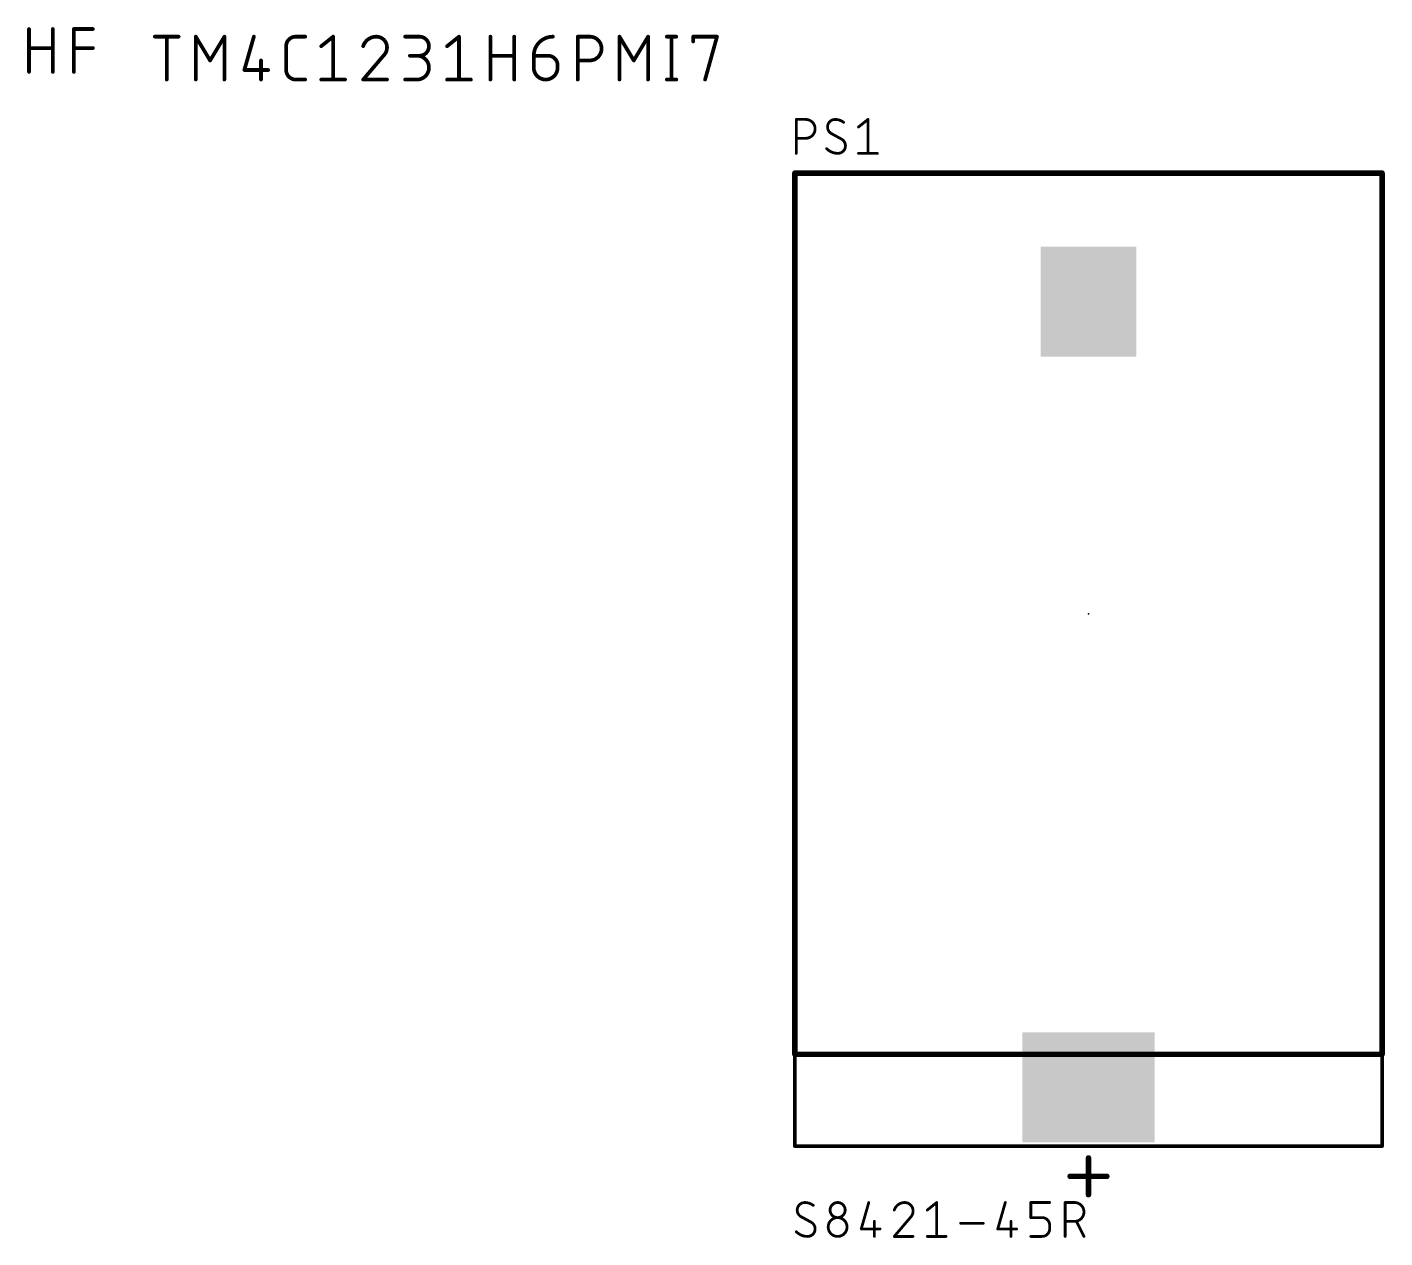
# Model space of a CAD drawing. Extents: x -104 to 160, y 0 to 118.
# Drawn here: x -51.78 to -14.78, y 0.78 to 33.76 of the extents above; entities that cross this region are included whole.
import ezdxf

# ---------------------------------------------------------------- set-up
doc = ezdxf.new("R2010")
doc.units = 0
for name, color, linetype in [('1', 12, 'CONTINUOUS'), ('21', 253, 'CONTINUOUS'), ('23', 53, 'CONTINUOUS'), ('25', 253, 'CONTINUOUS'), ('27', 253, 'CONTINUOUS'), ('41', 12, 'CONTINUOUS'), ('51', 253, 'CONTINUOUS')]:
    doc.layers.add(name, color=color, linetype=linetype)

# ---------------------------------------------------------------- blocks, each defined once
blk = doc.blocks.new('RECT')
blk.add_solid([(-0.5, -0.5), (0.5, -0.5), (-0.5, 0.5), (0.5, 0.5)])

msp = doc.modelspace()

# ---------------------------------------------------------------- linework, layer by layer
at = {"layer": '21', "const_width": 0.15}
for points in [[(-30.86, 29.78), (-28.86, 29.78)], [(-30.86, 29.78), (-30.86, 27.78)], [(-14.86, 29.78), (-16.86, 29.78)], [(-14.86, 29.78), (-14.86, 27.78)], [(-30.86, 5.78), (-30.86, 7.78)], [(-14.86, 5.78), (-14.86, 7.78)], [(-30.86, 5.78), (-28.86, 5.78)], [(-16.86, 5.78), (-14.86, 5.78)], [(-22.86, 2.955), (-22.86, 1.955)], [(-23.36, 2.455), (-22.36, 2.455)]]:
    msp.add_lwpolyline(points, dxfattribs=at)
at = {"layer": '21', "const_width": 0.075}
for points in [[(-30.86, 29.8175, 1), (-30.86, 29.7425)], [(-30.8225, 29.78, 1), (-30.8975, 29.78)], [(-28.86, 29.7425, 1), (-28.86, 29.8175)], [(-16.86, 29.8175, 1), (-16.86, 29.7425)], [(-14.8225, 29.78, 1), (-14.8975, 29.78)], [(-14.86, 29.7425, 1), (-14.86, 29.8175)], [(-30.8975, 27.78, 1), (-30.8225, 27.78)], [(-14.8975, 27.78, 1), (-14.8225, 27.78)], [(-30.8225, 7.78, 1), (-30.8975, 7.78)], [(-14.8225, 7.78, 1), (-14.8975, 7.78)], [(-30.86, 5.8175, 1), (-30.86, 5.7425)], [(-30.8975, 5.78, 1), (-30.8225, 5.78)], [(-28.86, 5.7425, 1), (-28.86, 5.8175)], [(-16.86, 5.8175, 1), (-16.86, 5.7425)], [(-14.8975, 5.78, 1), (-14.8225, 5.78)], [(-14.86, 5.7425, 1), (-14.86, 5.8175)], [(-22.8225, 2.955, 1), (-22.8975, 2.955)], [(-23.36, 2.4925, 1), (-23.36, 2.4175)], [(-22.36, 2.4175, 1), (-22.36, 2.4925)], [(-22.8975, 1.955, 1), (-22.8225, 1.955)]]:
    msp.add_lwpolyline(points, format="xyb", dxfattribs=at)
at = {"layer": '23'}
msp.add_point((-22.86, 17.78), dxfattribs=at)
at = {"layer": '25'}
for points, const_width in [([(-30.8029, 31.2419, 1), (-30.841, 31.2419)], 0.0381), ([(-30.8219, 31.261, 1), (-30.8219, 31.2229)], 0.0381), ([(-30.5653, 30.7287, 1), (-30.5653, 31.2419)], 0.0762), ([(-30.5653, 31.261, 1), (-30.5653, 31.2229)], 0.0381), ([(-30.5653, 31.2229, 1), (-30.5653, 31.261)], 0.0381), ([(-29.764, 31.2419, 0.4142), (-29.9693, 31.0366)], 0.0762), ([(-29.9693, 31.0366, 0.2656), (-29.8666, 30.857)], 0.0762), ([(-29.9502, 31.0366, 1), (-29.9883, 31.0366)], 0.0381), ([(-29.533, 31.1649, 0.1623), (-29.764, 31.2419)], 0.0762), ([(-29.764, 31.2609, 1), (-29.764, 31.2229)], 0.0381), ([(-29.764, 31.2229, 1), (-29.764, 31.261)], 0.0381), ([(-29.5444, 31.1497, 1), (-29.5216, 31.1802)], 0.0381), ([(-28.8493, 31.2419, 1), (-28.8874, 31.2419)], 0.0381), ([(-28.8564, 31.227, 1), (-28.8802, 31.2568)], 0.0381), ([(-30.8219, 30.7477, 1), (-30.8219, 30.7096)], 0.0381), ([(-30.5653, 30.7477, 1), (-30.5653, 30.7096)], 0.0381), ([(-30.5653, 30.7096, 1), (-30.5653, 30.7477)], 0.0381), ([(-29.9883, 31.0366, 1), (-29.9502, 31.0366)], 0.0381), ([(-29.8575, 30.8737, 1), (-29.8757, 30.8403)], 0.0381), ([(-29.8763, 30.8406, 1), (-29.8569, 30.8734)], 0.0381), ([(-29.4817, 30.5234, 0.2656), (-29.5843, 30.703)], 0.0762), ([(-29.5747, 30.7194, 1), (-29.594, 30.6866)], 0.0381), ([(-29.5935, 30.6863, 1), (-29.5752, 30.7197)], 0.0381), ([(-29.1368, 31.0515, 1), (-29.113, 31.0217)], 0.0381), ([(-30.841, 30.3181, 1), (-30.8029, 30.3181)], 0.0381), ([(-29.9949, 30.4464, 0.2), (-29.687, 30.3181)], 0.0762), ([(-29.9814, 30.4598, 1), (-30.0084, 30.433)], 0.0381), ([(-29.687, 30.3181, 0.4142), (-29.4817, 30.5234)], 0.0762), ([(-29.687, 30.3371, 1), (-29.687, 30.2991)], 0.0381), ([(-29.687, 30.2991, 1), (-29.687, 30.3371)], 0.0381), ([(-29.4626, 30.5234, 1), (-29.5007, 30.5234)], 0.0381), ([(-29.5007, 30.5234, 1), (-29.4626, 30.5234)], 0.0381), ([(-29.1249, 30.3372, 1), (-29.1249, 30.2991)], 0.0381), ([(-28.8874, 30.3181, 1), (-28.8493, 30.3181)], 0.0381), ([(-28.6117, 30.2991, 1), (-28.6117, 30.3372)], 0.0381)]:
    msp.add_lwpolyline(points, format="xyb", dxfattribs=dict(at, const_width=const_width))
at = {"layer": '25', "const_width": 0.0762}
for points in [[(-30.8219, 30.3181), (-30.8219, 31.2419)], [(-30.8219, 31.2419), (-30.5653, 31.2419)], [(-29.1249, 31.0366), (-28.8683, 31.2419)], [(-28.8683, 31.2419), (-28.8683, 30.3181)], [(-30.5653, 30.7287), (-30.8219, 30.7287)], [(-29.5843, 30.703), (-29.8666, 30.857)], [(-29.1249, 30.3181), (-28.6117, 30.3181)]]:
    msp.add_lwpolyline(points, dxfattribs=at)
at = {"layer": '27'}
for points, const_width in [([(-51.7268, 32.5358), (-51.7268, 33.7042)], 0.1016), ([(-51.0777, 33.7042), (-51.0777, 32.5358)], 0.1016), ([(-50.5054, 32.5358), (-50.5054, 33.7042)], 0.1016), ([(-50.5054, 33.7042), (-49.9861, 33.7042)], 0.1016), ([(-48.2988, 33.4965), (-47.6497, 33.4965)], 0.1016), ([(-47.9742, 32.3281), (-47.9742, 33.4965)], 0.1016), ([(-47.1826, 32.3281), (-47.1826, 33.4965)], 0.1016), ([(-47.1826, 33.4965), (-46.7931, 32.8474)], 0.1016), ([(-46.7931, 32.8474), (-46.4037, 33.4965)], 0.1016), ([(-46.4037, 33.4965), (-46.4037, 32.3281)], 0.1016), ([(-45.6008, 33.4965), (-45.8604, 32.5877)], 0.1016), ([(-44.4611, 33.4965), (-44.2014, 33.4965)], 0.1016), ([(-43.7649, 33.2369), (-43.4403, 33.4965)], 0.1016), ([(-43.4403, 33.4965), (-43.4403, 32.3281)], 0.1016), ([(-41.4789, 33.4965), (-41.0894, 33.4965)], 0.1016), ([(-40.3359, 33.2369), (-40.0114, 33.4965)], 0.1016), ([(-40.0114, 33.4965), (-40.0114, 32.3281)], 0.1016), ([(-39.1548, 32.3281), (-39.1548, 33.4965)], 0.1016), ([(-38.5057, 33.4965), (-38.5057, 32.3281)], 0.1016), ([(-36.7757, 32.3281), (-36.7757, 33.4965)], 0.1016), ([(-36.7757, 33.4965), (-36.4511, 33.4965)], 0.1016), ([(-35.6383, 32.3281), (-35.6383, 33.4965)], 0.1016), ([(-35.6383, 33.4965), (-35.2489, 32.8474)], 0.1016), ([(-35.2489, 32.8474), (-34.8594, 33.4965)], 0.1016), ([(-34.8594, 33.4965), (-34.8594, 32.3281)], 0.1016), ([(-34.35, 33.4965), (-34.0903, 33.4965)], 0.1016), ([(-34.2202, 33.4965), (-34.2202, 32.3281)], 0.1016), ([(-33.6303, 33.3667), (-33.6303, 33.4965)], 0.1016), ([(-33.6303, 33.4965), (-32.9812, 33.4965)], 0.1016), ([(-32.9812, 33.4965), (-33.3058, 32.3281)], 0.1016), ([(-51.7268, 33.1849), (-51.0777, 33.1849)], 0.1016), ([(-50.5054, 33.1849), (-49.9861, 33.1849)], 0.1016), ([(-44.7207, 32.5877), (-44.7207, 33.2369)], 0.1016), ([(-42.0702, 32.9772), (-42.6219, 32.3281)], 0.1016), ([(-41.0894, 32.9772), (-41.3491, 32.9772)], 0.1016), ([(-39.1548, 32.9772), (-38.5057, 32.9772)], 0.1016), ([(-37.9737, 32.9772), (-37.5842, 32.9772)], 0.1016), ([(-37.9737, 32.6527), (-37.9737, 32.9772)], 0.1016), ([(-45.8604, 32.5877), (-45.2113, 32.5877)], 0.1016), ([(-45.406, 32.8474), (-45.406, 32.3281)], 0.1016), ([(-37.3246, 32.7176), (-37.3246, 32.6527)], 0.1016), ([(-36.4511, 32.8474), (-36.7757, 32.8474)], 0.1016), ([(-44.2014, 32.3281), (-44.4611, 32.3281)], 0.1016), ([(-43.7649, 32.3281), (-43.1158, 32.3281)], 0.1016), ([(-42.6219, 32.3281), (-41.9728, 32.3281)], 0.1016), ([(-41.4789, 32.3281), (-41.1544, 32.3281)], 0.1016), ([(-40.3359, 32.3281), (-39.6868, 32.3281)], 0.1016), ([(-34.35, 32.3281), (-34.0903, 32.3281)], 0.1016), ([(-28.8466, 1.7419), (-29.0519, 1.0234)], 0.0762), ([(-27.2519, 1.5366), (-26.9953, 1.7419)], 0.0762), ([(-26.9953, 1.7419), (-26.9953, 0.8181)], 0.0762), ([(-25.1266, 1.7419), (-25.3319, 1.0234)], 0.0762), ([(-24.4319, 1.3313), (-24.4319, 1.7419)], 0.0762), ([(-24.4319, 1.7419), (-23.9187, 1.7419)], 0.0762), ([(-23.4963, 0.8181), (-23.4963, 1.7419)], 0.0762), ([(-23.4963, 1.7419), (-23.2397, 1.7419)], 0.0762), ([(-30.4113, 1.203), (-30.6936, 1.357)], 0.0762), ([(-28.6927, 1.2287), (-28.6927, 0.8181)], 0.0762), ([(-27.7157, 1.3313), (-28.1519, 0.8181)], 0.0762), ([(-26.3432, 1.1774), (-25.7274, 1.1774)], 0.0762), ([(-24.9727, 1.2287), (-24.9727, 0.8181)], 0.0762), ([(-24.124, 1.3313), (-24.4319, 1.3313)], 0.0762), ([(-23.9187, 1.0234), (-23.9187, 1.126)], 0.0762), ([(-23.2397, 1.2287), (-23.4963, 1.2287)], 0.0762), ([(-22.983, 0.8181), (-23.1883, 1.2287)], 0.0762), ([(-29.0519, 1.0234), (-28.5387, 1.0234)], 0.0762), ([(-28.1519, 0.8181), (-27.6387, 0.8181)], 0.0762), ([(-27.2519, 0.8181), (-26.7387, 0.8181)], 0.0762), ([(-25.3319, 1.0234), (-24.8187, 1.0234)], 0.0762), ([(-24.4319, 0.8181), (-24.124, 0.8181)], 0.0762)]:
    msp.add_lwpolyline(points, dxfattribs=dict(at, const_width=const_width))
for points, const_width in [([(-51.7014, 33.7042, 1), (-51.7522, 33.7042)], 0.0508), ([(-51.0523, 33.7042, 1), (-51.1031, 33.7042)], 0.0508), ([(-50.48, 33.7042, 1), (-50.5308, 33.7042)], 0.0508), ([(-50.5054, 33.7296, 1), (-50.5054, 33.6788)], 0.0508), ([(-49.9861, 33.6788, 1), (-49.9861, 33.7296)], 0.0508), ([(-48.2988, 33.5219, 1), (-48.2988, 33.4711)], 0.0508), ([(-47.9488, 33.4965, 1), (-47.9996, 33.4965)], 0.0508), ([(-47.6497, 33.4711, 1), (-47.6497, 33.5219)], 0.0508), ([(-47.1572, 33.4965, 1), (-47.208, 33.4965)], 0.0508), ([(-47.1608, 33.5096, 1), (-47.2044, 33.4834)], 0.0508), ([(-46.3783, 33.4965, 1), (-46.4291, 33.4965)], 0.0508), ([(-46.3819, 33.4834, 1), (-46.4255, 33.5096)], 0.0508), ([(-45.5763, 33.4895, 1), (-45.6252, 33.5035)], 0.0508), ([(-44.4611, 33.4965, 0.4142), (-44.7207, 33.2369)], 0.1016), ([(-44.4611, 33.5219, 1), (-44.4611, 33.4711)], 0.0508), ([(-44.4611, 33.4711, 1), (-44.4611, 33.5219)], 0.0508), ([(-44.2014, 33.4711, 1), (-44.2014, 33.5219)], 0.0508), ([(-43.4149, 33.4965, 1), (-43.4657, 33.4965)], 0.0508), ([(-43.4245, 33.4767, 1), (-43.4562, 33.5163)], 0.0508), ([(-42.2649, 33.4965, 0.3252), (-42.6219, 33.2369)], 0.1016), ([(-41.9728, 33.2044, 0.4142), (-42.2649, 33.4965)], 0.1016), ([(-42.2649, 33.5219, 1), (-42.2649, 33.4711)], 0.0508), ([(-42.2649, 33.4711, 1), (-42.2649, 33.5219)], 0.0508), ([(-41.4789, 33.5219, 1), (-41.4789, 33.4711)], 0.0508), ([(-41.0894, 32.9772, 1), (-41.0894, 33.4965)], 0.1016), ([(-41.0894, 33.5219, 1), (-41.0894, 33.4711)], 0.0508), ([(-41.0894, 33.4711, 1), (-41.0894, 33.5219)], 0.0508), ([(-39.986, 33.4965, 1), (-40.0368, 33.4965)], 0.0508), ([(-39.9955, 33.4767, 1), (-40.0272, 33.5163)], 0.0508), ([(-39.1294, 33.4965, 1), (-39.1802, 33.4965)], 0.0508), ([(-38.4803, 33.4965, 1), (-38.5311, 33.4965)], 0.0508), ([(-37.4544, 33.4965, 0.4142), (-37.9737, 32.9772)], 0.1016), ([(-37.4544, 33.4711, 1), (-37.4544, 33.5219)], 0.0508), ([(-36.7503, 33.4965, 1), (-36.8011, 33.4965)], 0.0508), ([(-36.7757, 33.5219, 1), (-36.7757, 33.4711)], 0.0508), ([(-36.4511, 32.8474, 1), (-36.4511, 33.4965)], 0.1016), ([(-36.4511, 33.5219, 1), (-36.4511, 33.4711)], 0.0508), ([(-36.4511, 33.4711, 1), (-36.4511, 33.5219)], 0.0508), ([(-35.6129, 33.4965, 1), (-35.6637, 33.4965)], 0.0508), ([(-35.6165, 33.5096, 1), (-35.6601, 33.4834)], 0.0508), ([(-34.834, 33.4965, 1), (-34.8848, 33.4965)], 0.0508), ([(-34.8376, 33.4834, 1), (-34.8812, 33.5096)], 0.0508), ([(-34.35, 33.5219, 1), (-34.35, 33.4711)], 0.0508), ([(-34.1948, 33.4965, 1), (-34.2456, 33.4965)], 0.0508), ([(-34.0903, 33.4711, 1), (-34.0903, 33.5219)], 0.0508), ([(-33.6049, 33.4965, 1), (-33.6557, 33.4965)], 0.0508), ([(-33.6303, 33.5219, 1), (-33.6303, 33.4711)], 0.0508), ([(-33.6557, 33.3667, 1), (-33.6049, 33.3667)], 0.0508), ([(-32.9567, 33.4897, 1), (-33.0057, 33.5033)], 0.0508), ([(-32.9812, 33.4711, 1), (-32.9812, 33.5219)], 0.0508), ([(-51.7268, 33.2103, 1), (-51.7268, 33.1595)], 0.0508), ([(-51.0777, 33.1595, 1), (-51.0777, 33.2103)], 0.0508), ([(-50.5054, 33.2103, 1), (-50.5054, 33.1595)], 0.0508), ([(-49.9861, 33.1595, 1), (-49.9861, 33.2103)], 0.0508), ([(-44.6953, 33.2369, 1), (-44.7461, 33.2369)], 0.0508), ([(-44.7461, 33.2369, 1), (-44.6953, 33.2369)], 0.0508), ([(-43.7808, 33.2567, 1), (-43.749, 33.217)], 0.0508), ([(-42.6461, 33.2447, 1), (-42.5977, 33.229)], 0.0508), ([(-42.0702, 32.9772, 0.2053), (-41.9728, 33.2044)], 0.1016), ([(-42.0877, 32.9956, 1), (-42.0526, 32.9588)], 0.0508), ([(-42.0508, 32.9608, 1), (-42.0895, 32.9937)], 0.0508), ([(-41.9474, 33.2044, 1), (-41.9982, 33.2044)], 0.0508), ([(-41.9982, 33.2044, 1), (-41.9474, 33.2044)], 0.0508), ([(-41.3491, 33.0026, 1), (-41.3491, 32.9518)], 0.0508), ([(-41.1544, 32.3281, 1), (-41.1544, 32.9772)], 0.1016), ([(-41.1544, 33.0026, 1), (-41.1544, 32.9518)], 0.0508), ([(-41.0894, 33.0026, 1), (-41.0894, 32.9518)], 0.0508), ([(-41.0894, 32.9518, 1), (-41.0894, 33.0026)], 0.0508), ([(-40.3518, 33.2567, 1), (-40.32, 33.217)], 0.0508), ([(-39.1548, 33.0026, 1), (-39.1548, 32.9518)], 0.0508), ([(-38.5057, 32.9518, 1), (-38.5057, 33.0026)], 0.0508), ([(-37.9737, 33.0026, 1), (-37.9737, 32.9518)], 0.0508), ([(-37.9483, 32.9772, 1), (-37.9991, 32.9772)], 0.0508), ([(-37.9991, 32.9772, 1), (-37.9483, 32.9772)], 0.0508), ([(-37.3246, 32.7176, 0.4142), (-37.5842, 32.9772)], 0.1016), ([(-37.5842, 33.0026, 1), (-37.5842, 32.9518)], 0.0508), ([(-37.5842, 32.9518, 1), (-37.5842, 33.0026)], 0.0508), ([(-51.7522, 32.5358, 1), (-51.7014, 32.5358)], 0.0508), ([(-51.1031, 32.5358, 1), (-51.0523, 32.5358)], 0.0508), ([(-50.5308, 32.5358, 1), (-50.48, 32.5358)], 0.0508), ([(-46.8149, 32.8605, 1), (-46.7714, 32.8343)], 0.0508), ([(-46.8149, 32.8343, 1), (-46.7714, 32.8605)], 0.0508), ([(-45.8604, 32.6131, 1), (-45.8604, 32.5623)], 0.0508), ([(-45.8848, 32.5947, 1), (-45.836, 32.5808)], 0.0508), ([(-45.3806, 32.8474, 1), (-45.4314, 32.8474)], 0.0508), ([(-45.2113, 32.5623, 1), (-45.2113, 32.6131)], 0.0508), ([(-44.7207, 32.5877, 0.4142), (-44.4611, 32.3281)], 0.1016), ([(-44.6953, 32.5877, 1), (-44.7461, 32.5877)], 0.0508), ([(-44.7461, 32.5877, 1), (-44.6953, 32.5877)], 0.0508), ([(-37.9737, 32.6527, 1), (-37.3246, 32.6527)], 0.1016), ([(-37.9483, 32.6527, 1), (-37.9991, 32.6527)], 0.0508), ([(-37.9991, 32.6527, 1), (-37.9483, 32.6527)], 0.0508), ([(-37.2992, 32.7176, 1), (-37.35, 32.7176)], 0.0508), ([(-37.35, 32.7176, 1), (-37.2992, 32.7176)], 0.0508), ([(-37.2992, 32.6527, 1), (-37.35, 32.6527)], 0.0508), ([(-37.35, 32.6527, 1), (-37.2992, 32.6527)], 0.0508), ([(-36.7757, 32.8728, 1), (-36.7757, 32.822)], 0.0508), ([(-36.4511, 32.8728, 1), (-36.4511, 32.822)], 0.0508), ([(-36.4511, 32.822, 1), (-36.4511, 32.8728)], 0.0508), ([(-35.2706, 32.8605, 1), (-35.2271, 32.8343)], 0.0508), ([(-35.2706, 32.8343, 1), (-35.2271, 32.8605)], 0.0508), ([(-47.9996, 32.3281, 1), (-47.9488, 32.3281)], 0.0508), ([(-47.208, 32.3281, 1), (-47.1572, 32.3281)], 0.0508), ([(-46.4291, 32.3281, 1), (-46.3783, 32.3281)], 0.0508), ([(-45.4314, 32.3281, 1), (-45.3806, 32.3281)], 0.0508), ([(-44.4611, 32.3535, 1), (-44.4611, 32.3027)], 0.0508), ([(-44.4611, 32.3027, 1), (-44.4611, 32.3535)], 0.0508), ([(-44.2014, 32.3027, 1), (-44.2014, 32.3535)], 0.0508), ([(-43.7649, 32.3535, 1), (-43.7649, 32.3027)], 0.0508), ([(-43.4657, 32.3281, 1), (-43.4149, 32.3281)], 0.0508), ([(-43.1158, 32.3027, 1), (-43.1158, 32.3535)], 0.0508), ([(-42.6413, 32.3446, 1), (-42.6025, 32.3116)], 0.0508), ([(-42.6219, 32.3535, 1), (-42.6219, 32.3027)], 0.0508), ([(-41.9728, 32.3027, 1), (-41.9728, 32.3535)], 0.0508), ([(-41.4789, 32.3535, 1), (-41.4789, 32.3027)], 0.0508), ([(-41.1544, 32.3535, 1), (-41.1544, 32.3027)], 0.0508), ([(-41.1544, 32.3027, 1), (-41.1544, 32.3535)], 0.0508), ([(-40.3359, 32.3535, 1), (-40.3359, 32.3027)], 0.0508), ([(-40.0368, 32.3281, 1), (-39.986, 32.3281)], 0.0508), ([(-39.6868, 32.3027, 1), (-39.6868, 32.3535)], 0.0508), ([(-39.1802, 32.3281, 1), (-39.1294, 32.3281)], 0.0508), ([(-38.5311, 32.3281, 1), (-38.4803, 32.3281)], 0.0508), ([(-36.8011, 32.3281, 1), (-36.7503, 32.3281)], 0.0508), ([(-35.6637, 32.3281, 1), (-35.6129, 32.3281)], 0.0508), ([(-34.8848, 32.3281, 1), (-34.834, 32.3281)], 0.0508), ([(-34.35, 32.3535, 1), (-34.35, 32.3027)], 0.0508), ([(-34.2456, 32.3281, 1), (-34.1948, 32.3281)], 0.0508), ([(-34.0903, 32.3027, 1), (-34.0903, 32.3535)], 0.0508), ([(-33.3302, 32.3349, 1), (-33.2813, 32.3213)], 0.0508), ([(-30.7772, 1.5366, 1), (-30.8153, 1.5366)], 0.0381), ([(-30.8153, 1.5366, 1), (-30.7772, 1.5366)], 0.0381), ([(-30.591, 1.7419, 0.4142), (-30.7962, 1.5366)], 0.0762), ([(-30.7962, 1.5366, 0.2656), (-30.6936, 1.357)], 0.0762), ([(-30.36, 1.6649, 0.1623), (-30.591, 1.7419)], 0.0762), ([(-30.5909, 1.7609, 1), (-30.591, 1.7229)], 0.0381), ([(-30.591, 1.7228, 1), (-30.591, 1.761)], 0.0381), ([(-30.3714, 1.6497, 1), (-30.3486, 1.6802)], 0.0381), ([(-29.49, 1.5366, 1), (-29.9006, 1.5366)], 0.0762), ([(-29.9006, 1.5366, 1), (-29.49, 1.5366)], 0.0762), ([(-29.8815, 1.5366, 1), (-29.9196, 1.5366)], 0.0381), ([(-29.9196, 1.5366, 1), (-29.8815, 1.5366)], 0.0381), ([(-29.471, 1.5366, 1), (-29.5091, 1.5366)], 0.0381), ([(-29.5091, 1.5366, 1), (-29.471, 1.5366)], 0.0381), ([(-28.8283, 1.7367, 1), (-28.8649, 1.7471)], 0.0381), ([(-27.8696, 1.7419, 0.3252), (-28.1519, 1.5366)], 0.0762), ([(-28.17, 1.5425, 1), (-28.1338, 1.5307)], 0.0381), ([(-27.6387, 1.5109, 0.4142), (-27.8696, 1.7419)], 0.0762), ([(-27.8696, 1.7609, 1), (-27.8696, 1.7229)], 0.0381), ([(-27.8696, 1.7229, 1), (-27.8696, 1.7609)], 0.0381), ([(-27.7157, 1.3313, 0.2053), (-27.6387, 1.5109)], 0.0762), ([(-27.6196, 1.5109, 1), (-27.6577, 1.5109)], 0.0381), ([(-27.6577, 1.5109, 1), (-27.6196, 1.5109)], 0.0381), ([(-27.2638, 1.5515, 1), (-27.24, 1.5217)], 0.0381), ([(-26.9763, 1.7419, 1), (-27.0144, 1.7419)], 0.0381), ([(-26.9834, 1.727, 1), (-27.0072, 1.7568)], 0.0381), ([(-25.1083, 1.7367, 1), (-25.1449, 1.7471)], 0.0381), ([(-24.4129, 1.7419, 1), (-24.451, 1.7419)], 0.0381), ([(-24.4319, 1.761, 1), (-24.4319, 1.7228)], 0.0381), ([(-23.9187, 1.7228, 1), (-23.9187, 1.761)], 0.0381), ([(-23.4963, 1.761, 1), (-23.4963, 1.7228)], 0.0381), ([(-23.4772, 1.7419, 1), (-23.5153, 1.7419)], 0.0381), ([(-23.2397, 1.761, 1), (-23.2397, 1.7228)], 0.0381), ([(-23.2397, 1.2287, 1), (-23.2397, 1.7419)], 0.0762), ([(-23.2397, 1.7228, 1), (-23.2397, 1.761)], 0.0381), ([(-30.6845, 1.3737, 1), (-30.7027, 1.3403)], 0.0381), ([(-30.7033, 1.3406, 1), (-30.6839, 1.3734)], 0.0381), ([(-30.3087, 1.0234, 0.2656), (-30.4113, 1.203)], 0.0762), ([(-30.4017, 1.2194, 1), (-30.421, 1.1866)], 0.0381), ([(-30.4204, 1.1863, 1), (-30.4022, 1.2197)], 0.0381), ([(-29.9329, 1.0747, 1), (-29.971, 1.0747)], 0.0381), ([(-29.4387, 1.0747, 1), (-29.9519, 1.0747)], 0.0762), ([(-29.9519, 1.0747, 1), (-29.4387, 1.0747)], 0.0762), ([(-29.4196, 1.0747, 1), (-29.4577, 1.0747)], 0.0381), ([(-28.6736, 1.2287, 1), (-28.7117, 1.2287)], 0.0381), ([(-27.7288, 1.3451, 1), (-27.7025, 1.3175)], 0.0381), ([(-27.7012, 1.319, 1), (-27.7302, 1.3437)], 0.0381), ([(-26.3432, 1.1964, 1), (-26.3432, 1.1583)], 0.0381), ([(-25.7274, 1.1583, 1), (-25.7274, 1.1964)], 0.0381), ([(-24.9536, 1.2287, 1), (-24.9917, 1.2287)], 0.0381), ([(-24.451, 1.3313, 1), (-24.4129, 1.3313)], 0.0381), ([(-24.4319, 1.3504, 1), (-24.4319, 1.3123)], 0.0381), ([(-24.124, 1.3504, 1), (-24.124, 1.3123)], 0.0381), ([(-23.9187, 1.126, 0.4142), (-24.124, 1.3313)], 0.0762), ([(-24.124, 1.3123, 1), (-24.124, 1.3504)], 0.0381), ([(-23.8997, 1.126, 1), (-23.9378, 1.126)], 0.0381), ([(-23.9378, 1.126, 1), (-23.8997, 1.126)], 0.0381), ([(-23.4963, 1.2477, 1), (-23.4963, 1.2096)], 0.0381), ([(-23.2397, 1.2477, 1), (-23.2397, 1.2096)], 0.0381), ([(-23.2397, 1.2096, 1), (-23.2397, 1.2477)], 0.0381), ([(-23.1713, 1.2372, 1), (-23.2054, 1.2202)], 0.0381), ([(-30.8219, 0.9464, 0.2), (-30.514, 0.8181)], 0.0762), ([(-30.8084, 0.9598, 1), (-30.8354, 0.933)], 0.0381), ([(-30.514, 0.8181, 0.4142), (-30.3087, 1.0234)], 0.0762), ([(-30.514, 0.8371, 1), (-30.514, 0.7991)], 0.0381), ([(-30.514, 0.7991, 1), (-30.514, 0.8371)], 0.0381), ([(-30.2896, 1.0234, 1), (-30.3277, 1.0234)], 0.0381), ([(-30.3277, 1.0234, 1), (-30.2896, 1.0234)], 0.0381), ([(-29.971, 1.0747, 1), (-29.9329, 1.0747)], 0.0381), ([(-29.4577, 1.0747, 1), (-29.4196, 1.0747)], 0.0381), ([(-29.0519, 1.0424, 1), (-29.0519, 1.0043)], 0.0381), ([(-29.0702, 1.0286, 1), (-29.0336, 1.0182)], 0.0381), ([(-28.7117, 0.8181, 1), (-28.6736, 0.8181)], 0.0381), ([(-28.5387, 1.0043, 1), (-28.5387, 1.0424)], 0.0381), ([(-28.1519, 0.8372, 1), (-28.1519, 0.7991)], 0.0381), ([(-28.1664, 0.8304, 1), (-28.1374, 0.8058)], 0.0381), ([(-27.6387, 0.7991, 1), (-27.6387, 0.8372)], 0.0381), ([(-27.2519, 0.8372, 1), (-27.2519, 0.7991)], 0.0381), ([(-27.0144, 0.8181, 1), (-26.9763, 0.8181)], 0.0381), ([(-26.7387, 0.7991, 1), (-26.7387, 0.8372)], 0.0381), ([(-25.3319, 1.0424, 1), (-25.3319, 1.0043)], 0.0381), ([(-25.3502, 1.0286, 1), (-25.3136, 1.0182)], 0.0381), ([(-24.9917, 0.8181, 1), (-24.9536, 0.8181)], 0.0381), ([(-24.8187, 1.0043, 1), (-24.8187, 1.0424)], 0.0381), ([(-24.4319, 0.8372, 1), (-24.4319, 0.7991)], 0.0381), ([(-24.124, 0.8181, 0.4142), (-23.9187, 1.0234)], 0.0762), ([(-24.124, 0.8372, 1), (-24.124, 0.7991)], 0.0381), ([(-24.124, 0.7991, 1), (-24.124, 0.8372)], 0.0381), ([(-23.9378, 1.0234, 1), (-23.8997, 1.0234)], 0.0381), ([(-23.8996, 1.0234, 1), (-23.9377, 1.0234)], 0.0381), ([(-23.5153, 0.8181, 1), (-23.4772, 0.8181)], 0.0381), ([(-23.0001, 0.8096, 1), (-22.966, 0.8266)], 0.0381)]:
    msp.add_lwpolyline(points, format="xyb", dxfattribs=dict(at, const_width=const_width))
at = {"layer": '41', "const_width": 0.1}
for points in [[(-30.86, 3.28), (-30.86, 29.78)], [(-30.86, 29.78), (-14.86, 29.78)], [(-14.86, 29.78), (-14.86, 3.28)], [(-14.86, 3.28), (-30.86, 3.28)]]:
    msp.add_lwpolyline(points, dxfattribs=at)
at = {"layer": '41', "const_width": 0.05}
for points in [[(-30.835, 29.78, 1), (-30.885, 29.78)], [(-30.86, 29.805, 1), (-30.86, 29.755)], [(-14.835, 29.78, 1), (-14.885, 29.78)], [(-14.86, 29.755, 1), (-14.86, 29.805)], [(-30.86, 3.305, 1), (-30.86, 3.255)], [(-14.86, 3.255, 1), (-14.86, 3.305)], [(-30.885, 3.28, 1), (-30.835, 3.28)], [(-14.885, 3.28, 1), (-14.835, 3.28)]]:
    msp.add_lwpolyline(points, format="xyb", dxfattribs=at)
at = {"layer": '51', "const_width": 0.15}
for points in [[(-30.86, 29.78), (-30.86, 5.78)], [(-14.86, 29.78), (-30.86, 29.78)], [(-14.86, 5.78), (-14.86, 29.78)], [(-30.86, 5.78), (-14.86, 5.78)]]:
    msp.add_lwpolyline(points, dxfattribs=at)
at = {"layer": '51', "const_width": 0.075}
for points in [[(-30.8225, 29.78, 1), (-30.8975, 29.78)], [(-30.86, 29.8175, 1), (-30.86, 29.7425)], [(-14.8225, 29.78, 1), (-14.8975, 29.78)], [(-14.86, 29.7425, 1), (-14.86, 29.8175)], [(-30.86, 5.8175, 1), (-30.86, 5.7425)], [(-30.8975, 5.78, 1), (-30.8225, 5.78)], [(-14.8975, 5.78, 1), (-14.8225, 5.78)], [(-14.86, 5.7425, 1), (-14.86, 5.8175)]]:
    msp.add_lwpolyline(points, format="xyb", dxfattribs=at)

# ---------------------------------------------------------------- block references
at = {"layer": '1', "yscale": 3}
for p, xscale in [((-22.86, 26.28), 2.6), ((-22.86, 4.88), 3.6)]:
    msp.add_blockref('RECT', p, dxfattribs=dict(at, xscale=xscale))

doc.saveas('drawing.dxf')
